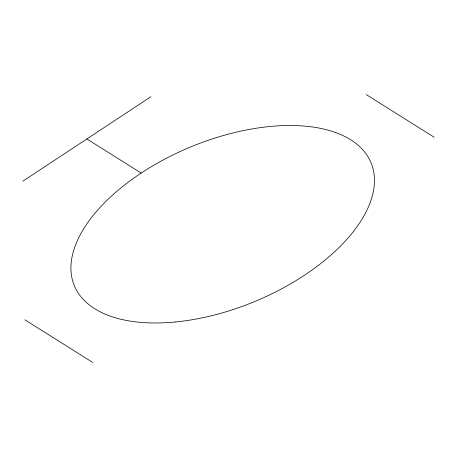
<?xml version="1.0" encoding="UTF-8"?>
<svg xmlns="http://www.w3.org/2000/svg" width="457" height="457" viewBox="0 0 457 457"><rect width="100%" height="100%" fill="white"/><g stroke="black" fill="none" stroke-linecap="round" stroke-linejoin="round"><path stroke-width="0.69" d="M22.85 181.172L150.879 96.724M366.234 94.576L434.15 137.226M86.864 138.945L141.196 173.06M24.821 319.774L92.731 362.424M175.854 321.939A160.578 83.66 -22.5 0 0 371.13 162.995A160.578 83.66 -22.5 0 0 121.094 187.776A160.578 83.66 -22.5 0 0 175.854 321.939"/></g></svg>
